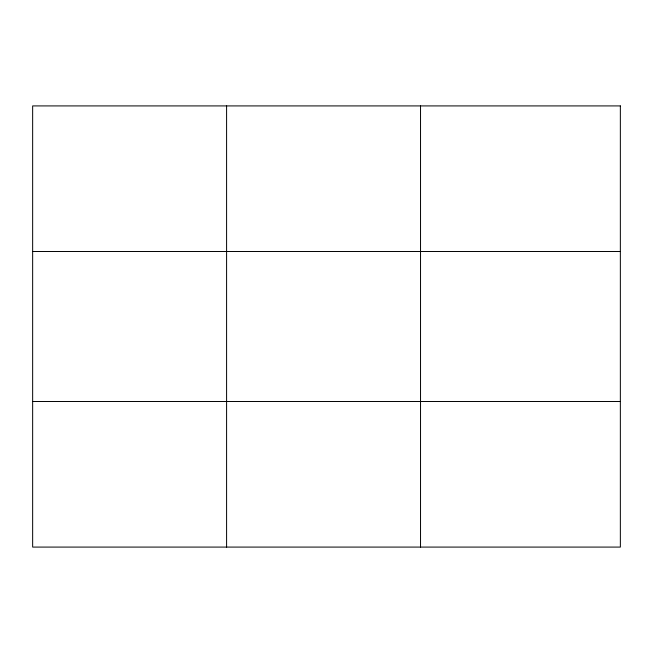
<?xml version="1.0" encoding="UTF-8"?>
<svg xmlns="http://www.w3.org/2000/svg" width="653" height="653" viewBox="0 0 653 653"><rect width="100%" height="100%" fill="white"/><g stroke="black" fill="none" stroke-linecap="round" stroke-linejoin="round"><path stroke-width="0.98" d="M226.591 105.917L226.591 547.083M420.532 105.917L420.532 547.083M32.65 251.503L620.35 251.503M32.65 401.497L620.35 401.497M620.35 105.917L620.35 547.083L32.65 547.083L32.65 105.917L620.35 105.917"/></g></svg>
